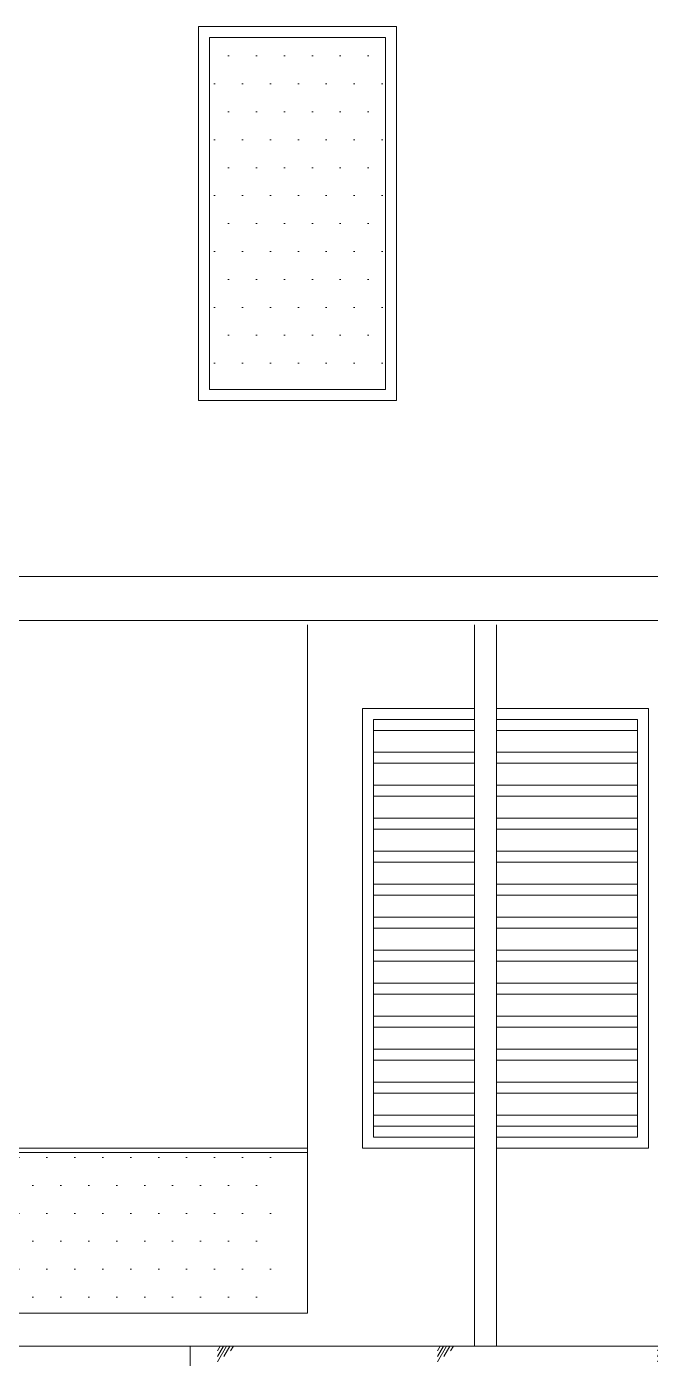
# Model space of a CAD drawing. Header units: millimetres. Extents: x 485872 to 486142, y -52344 to -52207.
# Drawn here: x 485936.87 to 485939.71, y -52334.43 to -52328.38 of the extents above; entities that cross this region are included whole.
import ezdxf

# ---------------------------------------------------------------- set-up
doc = ezdxf.new("R2010")
doc.units = ezdxf.units.MM
doc.header["$LTSCALE"] = 15

msp = doc.modelspace()

# ---------------------------------------------------------------- hatches: boundary and pattern name
at = {"linetype": 'Continuous', "lineweight": 13}
h = msp.add_hatch(dxfattribs=at)
h.set_pattern_fill('DOTS', color=153, scale=0.08)
h.set_pattern_definition([(0, (485455.12795, -52290.53726), (0.0635, 0.127), [0, -0.127])])
h.paths.add_polyline_path([(485937.7052, -52330.0266), (485937.7052, -52328.4266), (485938.5052, -52328.4266), (485938.5052, -52330.0266)])
h = msp.add_hatch(dxfattribs=at)
h.set_pattern_fill('DOTS', color=153, scale=0.08)
h.set_pattern_definition([(0, (485455.12795, -52287.03726), (0.0635, 0.127), [0, -0.127])])
h.paths.add_polyline_path([(485938.0402, -52334.2266), (485938.0402, -52333.4966), (485933.9102, -52333.4966), (485933.9102, -52334.2266)])
h = msp.add_hatch(dxfattribs=at)
h.set_pattern_fill('GLASS', color=4, scale=0.5, pattern_type=2)
h.set_pattern_definition([(60, (485541.3748, -52290.91164), (-0.374989, 0.2165), [0.14, -0.36]), (60, (485541.4348, -52290.88664), (-0.374989, 0.2165), [0.06, -0.44]), (60, (485541.3748, -52290.88664), (-0.374989, 0.2165), [0.1, -0.4]), (60, (485541.4048, -52290.91164), (-0.374989, 0.2165), [0.125, -0.375]), (60, (485541.3748, -52290.93664), (-0.374989, 0.2165), [0.2, -0.3]), (60, (485541.3748, -52290.86164), (-0.374989, 0.2165), [0.05, -0.45])])
h.paths.add_polyline_path([(485947.1102, -52334.3766), (485933.3102, -52334.3766), (485930.8702, -52334.8175), (485947.1102, -52334.8175)])
h = msp.add_hatch(dxfattribs=at)
h.set_pattern_fill('ANSI31', color=4, scale=0.8, angle=45)
h.set_pattern_definition([(90, (485541.3748, -52290.9366), (-2.54, 2e-16), [])])
h.paths.add_polyline_path([(485947.1102, -52334.3766), (485933.3102, -52334.3766), (485930.8702, -52334.8175), (485947.1102, -52334.8175)])

# ---------------------------------------------------------------- linework, layer by layer
for p, q in [((485938.4002, -52331.4766), (485938.9102, -52331.4766)), ((485939.0102, -52331.4766), (485939.7002, -52331.4766)), ((485938.4502, -52333.4266), (485938.4502, -52331.5266)), ((485939.6502, -52331.5266), (485939.6502, -52333.4266))]:
    msp.add_line(p, q, dxfattribs=at)
for points in [[(485938.5552, -52330.0766), (485937.6552, -52330.0766), (485937.6552, -52328.3766), (485938.5552, -52328.3766)], [(485938.5052, -52330.0266), (485937.7052, -52330.0266), (485937.7052, -52328.4266), (485938.5052, -52328.4266)]]:
    msp.add_lwpolyline(points, close=True, dxfattribs=at)
for points in [[(485945.9102, -52330.8766), (485933.3102, -52330.8766)], [(485933.3102, -52331.0766), (485945.9102, -52331.0766)], [(485938.1502, -52331.0968), (485938.1502, -52334.2266)], [(485938.9102, -52334.3766), (485938.9102, -52331.0968)], [(485939.0102, -52334.3766), (485939.0102, -52331.0968)], [(485938.4002, -52333.4766), (485938.4002, -52331.4766)], [(485938.4502, -52331.4766), (485938.9102, -52331.4766)], [(485939.0102, -52331.4766), (485939.6502, -52331.4766)], [(485939.7002, -52331.4766), (485939.7002, -52333.4766)], [(485938.4502, -52331.5266), (485938.9102, -52331.5266)], [(485939.0102, -52331.5266), (485939.6502, -52331.5266)], [(485938.4502, -52333.4266), (485938.9102, -52333.4266)], [(485938.4502, -52333.4266), (485938.9102, -52333.4266)], [(485939.0102, -52333.4266), (485939.6502, -52333.4266)], [(485939.0102, -52333.4266), (485939.6502, -52333.4266)], [(485938.1502, -52333.4766), (485936.3602, -52333.4766)], [(485938.1502, -52333.4966), (485936.3602, -52333.4966)], [(485938.4002, -52333.4766), (485938.9102, -52333.4766)], [(485939.0102, -52333.4766), (485939.7002, -52333.4766)]]:
    msp.add_lwpolyline(points, dxfattribs=at)
at = {"color": 143, "linetype": 'Continuous', "lineweight": 13}
for points in [[(485938.4502, -52331.5766), (485938.9102, -52331.5766)], [(485939.0102, -52331.5766), (485939.6502, -52331.5766)], [(485938.4502, -52331.6766), (485938.9102, -52331.6766)], [(485939.0102, -52331.6766), (485939.6502, -52331.6766)], [(485938.4502, -52331.7266), (485938.9102, -52331.7266)], [(485939.0102, -52331.7266), (485939.6502, -52331.7266)], [(485938.4502, -52331.8266), (485938.9102, -52331.8266)], [(485938.4502, -52331.8766), (485938.9102, -52331.8766)], [(485939.0102, -52331.8266), (485939.6502, -52331.8266)], [(485939.0102, -52331.8766), (485939.6502, -52331.8766)], [(485938.4502, -52331.9766), (485938.9102, -52331.9766)], [(485939.0102, -52331.9766), (485939.6502, -52331.9766)], [(485938.4502, -52332.0266), (485938.9102, -52332.0266)], [(485939.0102, -52332.0266), (485939.6502, -52332.0266)], [(485938.4502, -52332.1266), (485938.9102, -52332.1266)], [(485938.4502, -52332.1766), (485938.9102, -52332.1766)], [(485939.0102, -52332.1266), (485939.6502, -52332.1266)], [(485939.0102, -52332.1766), (485939.6502, -52332.1766)], [(485938.4502, -52332.2766), (485938.9102, -52332.2766)], [(485939.0102, -52332.2766), (485939.6502, -52332.2766)], [(485938.4502, -52332.3266), (485938.9102, -52332.3266)], [(485939.0102, -52332.3266), (485939.6502, -52332.3266)], [(485938.4502, -52332.4266), (485938.9102, -52332.4266)], [(485938.4502, -52332.4766), (485938.9102, -52332.4766)], [(485939.0102, -52332.4266), (485939.6502, -52332.4266)], [(485939.0102, -52332.4766), (485939.6502, -52332.4766)], [(485938.4502, -52332.5766), (485938.9102, -52332.5766)], [(485939.0102, -52332.5766), (485939.6502, -52332.5766)], [(485938.4502, -52332.6266), (485938.9102, -52332.6266)], [(485939.0102, -52332.6266), (485939.6502, -52332.6266)], [(485938.4502, -52332.7266), (485938.9102, -52332.7266)], [(485938.4502, -52332.7766), (485938.9102, -52332.7766)], [(485939.0102, -52332.7266), (485939.6502, -52332.7266)], [(485939.0102, -52332.7766), (485939.6502, -52332.7766)], [(485938.4502, -52332.8766), (485938.9102, -52332.8766)], [(485939.0102, -52332.8766), (485939.6502, -52332.8766)], [(485938.4502, -52332.9266), (485938.9102, -52332.9266)], [(485939.0102, -52332.9266), (485939.6502, -52332.9266)], [(485938.4502, -52333.0266), (485938.9102, -52333.0266)], [(485939.0102, -52333.0266), (485939.6502, -52333.0266)], [(485938.4502, -52333.0766), (485938.9102, -52333.0766)], [(485939.0102, -52333.0766), (485939.6502, -52333.0766)], [(485938.4502, -52333.1766), (485938.9102, -52333.1766)], [(485939.0102, -52333.1766), (485939.6502, -52333.1766)], [(485938.4502, -52333.2266), (485938.9102, -52333.2266)], [(485939.0102, -52333.2266), (485939.6502, -52333.2266)], [(485938.4502, -52333.3266), (485938.9102, -52333.3266)], [(485939.0102, -52333.3266), (485939.6502, -52333.3266)], [(485938.4502, -52333.3766), (485938.9102, -52333.3766)], [(485939.0102, -52333.3766), (485939.6502, -52333.3766)]]:
    msp.add_lwpolyline(points, dxfattribs=at)
at = {"color": 4, "linetype": 'Continuous', "lineweight": 13}
msp.add_lwpolyline([(485936.3602, -52333.4966), (485938.1502, -52333.4966)], dxfattribs=at)
at = {"color": 153, "linetype": 'Continuous', "lineweight": 13}
msp.add_lwpolyline([(485938.1502, -52334.2266), (485936.3602, -52334.2266)], dxfattribs=at)
msp.add_lwpolyline([(485947.1102, -52334.3766), (485933.3102, -52334.3766), (485930.8702, -52334.8175), (485947.1102, -52334.8175)], close=True, dxfattribs=at)

doc.saveas('drawing.dxf')
